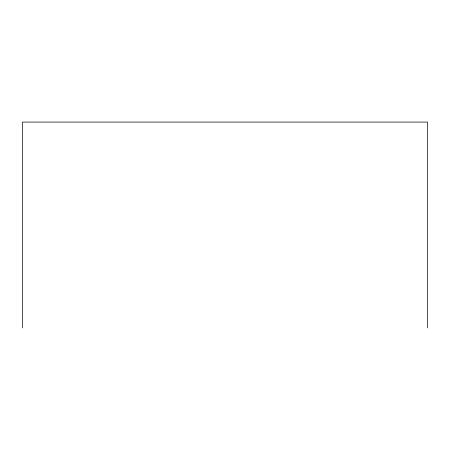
<?xml version="1.0" encoding="UTF-8"?>
<svg xmlns="http://www.w3.org/2000/svg" width="450" height="450" viewBox="0 0 450 450"><rect width="100%" height="100%" fill="white"/><g stroke="black" fill="none" stroke-linecap="round" stroke-linejoin="round"><path stroke-width="0.67" d="M427.5 327.921L427.5 122.079L22.5 122.079L22.5 327.921"/></g></svg>
